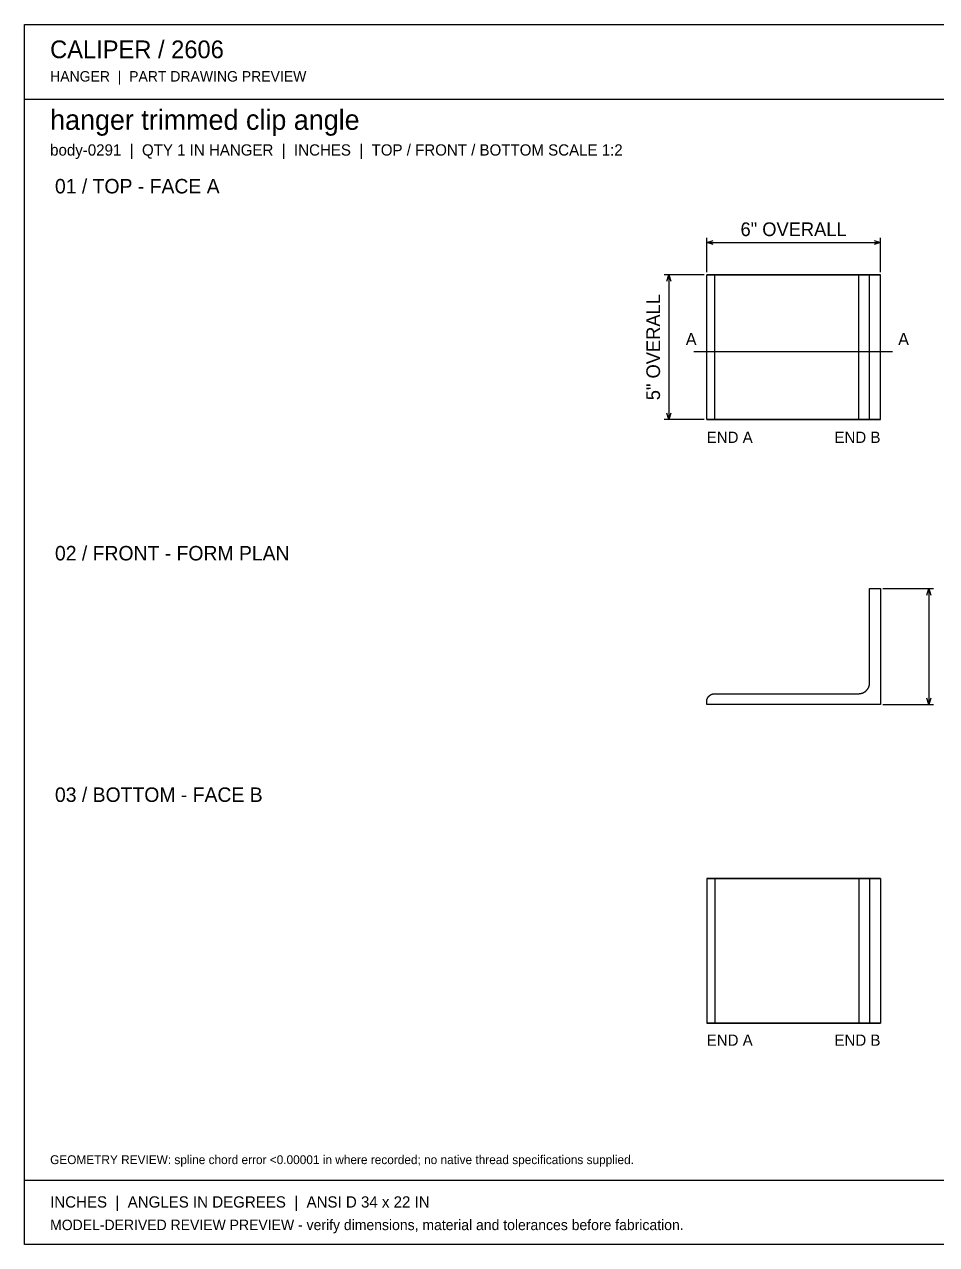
# Model space of a CAD drawing. Header units: inches. Extents: x 0.9 to 67.1, y 0.9 to 43.1.
# Drawn here: x 0.94 to 32.44, y 0.94 to 43.06 of the extents above; entities that cross this region are included whole.
import ezdxf
from ezdxf.enums import TextEntityAlignment as Align

# ---------------------------------------------------------------- set-up
doc = ezdxf.new("R2010")
doc.units = ezdxf.units.IN
doc.header["$MEASUREMENT"] = 0

msp = doc.modelspace()

# ---------------------------------------------------------------- linework, layer by layer
at = {"layer": 'ANNOTATION'}
for p, q in [((24.5, 34.5), (24.5, 35.694)), ((24.5, 35.528), (24.722, 35.597)), ((24.5, 35.528), (30.5, 35.528)), ((24.722, 35.458), (24.5, 35.528)), ((30.278, 35.597), (30.5, 35.528)), ((30.5, 35.528), (30.278, 35.458)), ((30.5, 34.5), (30.5, 35.694)), ((24.417, 34.417), (23.028, 34.417)), ((23.125, 34.194), (23.194, 34.417)), ((23.194, 34.417), (23.194, 29.417)), ((23.194, 34.417), (23.264, 34.194)), ((24.056, 31.767), (30.917, 31.767)), ((23.194, 29.417), (23.125, 29.639)), ((23.264, 29.639), (23.194, 29.417)), ((24.417, 29.417), (23.028, 29.417)), ((30.583, 23.583), (32.333, 23.583)), ((32.097, 23.361), (32.167, 23.583)), ((32.167, 23.583), (32.167, 19.583)), ((32.167, 23.583), (32.236, 23.361)), ((32.167, 19.583), (32.097, 19.806)), ((32.236, 19.806), (32.167, 19.583)), ((30.583, 19.583), (32.333, 19.583))]:
    msp.add_line(p, q, dxfattribs=at)
at = {"layer": 'OUTLINE'}
for p, q in [((0.944, 43.056), (67.056, 43.056)), ((0.944, 0.944), (0.944, 43.056)), ((0.944, 40.472), (67.056, 40.472)), ((24.5, 29.417), (24.5, 34.417)), ((30.5, 34.417), (24.5, 34.417)), ((24.5, 34.417), (24.5, 34.417)), ((24.5, 34.417), (24.5, 34.417)), ((24.5, 34.417), (24.501, 34.417)), ((24.5, 29.417), (24.5, 34.417)), ((24.501, 34.417), (24.501, 34.417)), ((24.501, 34.417), (24.502, 34.417)), ((24.502, 34.417), (24.503, 34.417)), ((24.503, 34.417), (24.504, 34.417)), ((24.504, 34.417), (24.505, 34.417)), ((24.505, 34.417), (24.507, 34.417)), ((24.507, 34.417), (24.508, 34.417)), ((24.508, 34.417), (24.51, 34.417)), ((24.51, 34.417), (24.512, 34.417)), ((24.512, 34.417), (24.514, 34.417)), ((24.514, 34.417), (24.516, 34.417)), ((24.516, 34.417), (24.519, 34.417)), ((24.519, 34.417), (24.521, 34.417)), ((24.521, 34.417), (24.524, 34.417)), ((24.524, 34.417), (24.527, 34.417)), ((24.527, 34.417), (24.53, 34.417)), ((24.53, 34.417), (24.533, 34.417)), ((24.533, 34.417), (24.537, 34.417)), ((24.537, 34.417), (24.54, 34.417)), ((24.54, 34.417), (24.544, 34.417)), ((24.544, 34.417), (24.547, 34.417)), ((24.547, 34.417), (24.551, 34.417)), ((24.551, 34.417), (24.555, 34.417)), ((24.555, 34.417), (24.56, 34.417)), ((24.56, 34.417), (24.564, 34.417)), ((24.564, 34.417), (24.568, 34.417)), ((24.568, 34.417), (24.573, 34.417)), ((24.573, 34.417), (24.578, 34.417)), ((24.578, 34.417), (24.582, 34.417)), ((24.582, 34.417), (24.587, 34.417)), ((24.587, 34.417), (24.592, 34.417)), ((24.592, 34.417), (24.598, 34.417)), ((24.598, 34.417), (24.603, 34.417)), ((24.603, 34.417), (24.608, 34.417)), ((24.608, 34.417), (24.614, 34.417)), ((24.614, 34.417), (24.619, 34.417)), ((24.619, 34.417), (24.625, 34.417)), ((24.625, 34.417), (24.631, 34.417)), ((24.631, 34.417), (24.637, 34.417)), ((24.637, 34.417), (24.643, 34.417)), ((24.643, 34.417), (24.649, 34.417)), ((24.649, 34.417), (24.655, 34.417)), ((24.655, 34.417), (24.661, 34.417)), ((24.661, 34.417), (24.667, 34.417)), ((24.667, 34.417), (24.674, 34.417)), ((24.674, 34.417), (24.68, 34.417)), ((24.68, 34.417), (24.686, 34.417)), ((24.686, 34.417), (24.693, 34.417)), ((24.693, 34.417), (24.7, 34.417)), ((24.7, 34.417), (24.706, 34.417)), ((24.706, 34.417), (24.713, 34.417)), ((24.713, 34.417), (24.72, 34.417)), ((24.72, 34.417), (24.726, 34.417)), ((24.726, 34.417), (24.733, 34.417)), ((24.733, 34.417), (24.74, 34.417)), ((24.74, 34.417), (24.747, 34.417)), ((24.747, 34.417), (24.754, 34.417)), ((24.754, 34.417), (24.761, 34.417)), ((24.761, 34.417), (24.767, 34.417)), ((24.767, 34.417), (24.774, 34.417)), ((24.774, 34.417), (24.781, 34.417)), ((24.781, 34.417), (29.75, 34.417)), ((24.781, 29.417), (24.781, 34.417)), ((29.75, 29.417), (29.75, 34.417)), ((29.75, 34.417), (29.759, 34.417)), ((29.759, 34.417), (29.768, 34.417)), ((29.768, 34.417), (29.778, 34.417)), ((29.778, 34.417), (29.787, 34.417)), ((29.787, 34.417), (29.796, 34.417)), ((29.796, 34.417), (29.805, 34.417)), ((29.805, 34.417), (29.814, 34.417)), ((29.814, 34.417), (29.823, 34.417)), ((29.823, 34.417), (29.832, 34.417)), ((29.832, 34.417), (29.841, 34.417)), ((29.841, 34.417), (29.85, 34.417)), ((29.85, 34.417), (29.859, 34.417)), ((29.859, 34.417), (29.868, 34.417)), ((29.868, 34.417), (29.876, 34.417)), ((29.876, 34.417), (29.885, 34.417)), ((29.885, 34.417), (29.894, 34.417)), ((29.894, 34.417), (29.902, 34.417)), ((29.902, 34.417), (29.91, 34.417)), ((29.91, 34.417), (29.919, 34.417)), ((29.919, 34.417), (29.927, 34.417)), ((29.927, 34.417), (29.935, 34.417)), ((29.935, 34.417), (29.943, 34.417)), ((29.943, 34.417), (29.951, 34.417)), ((29.951, 34.417), (29.958, 34.417)), ((29.958, 34.417), (29.966, 34.417)), ((29.966, 34.417), (29.973, 34.417)), ((29.973, 34.417), (29.981, 34.417)), ((29.981, 34.417), (29.988, 34.417)), ((29.988, 34.417), (29.995, 34.417)), ((29.995, 34.417), (30.002, 34.417)), ((30.002, 34.417), (30.009, 34.417)), ((30.009, 34.417), (30.015, 34.417)), ((30.015, 34.417), (30.022, 34.417)), ((30.022, 34.417), (30.028, 34.417)), ((30.028, 34.417), (30.034, 34.417)), ((30.034, 34.417), (30.04, 34.417)), ((30.04, 34.417), (30.046, 34.417)), ((30.046, 34.417), (30.051, 34.417)), ((30.051, 34.417), (30.057, 34.417)), ((30.057, 34.417), (30.062, 34.417)), ((30.062, 34.417), (30.067, 34.417)), ((30.067, 34.417), (30.072, 34.417)), ((30.072, 34.417), (30.076, 34.417)), ((30.076, 34.417), (30.081, 34.417)), ((30.081, 34.417), (30.085, 34.417)), ((30.085, 34.417), (30.089, 34.417)), ((30.089, 34.417), (30.093, 34.417)), ((30.093, 34.417), (30.096, 34.417)), ((30.096, 34.417), (30.1, 34.417)), ((30.1, 34.417), (30.103, 34.417)), ((30.103, 34.417), (30.106, 34.417)), ((30.106, 34.417), (30.109, 34.417)), ((30.109, 34.417), (30.111, 34.417)), ((30.111, 34.417), (30.114, 34.417)), ((30.114, 34.417), (30.116, 34.417)), ((30.116, 34.417), (30.118, 34.417)), ((30.118, 34.417), (30.119, 34.417)), ((30.119, 34.417), (30.121, 34.417)), ((30.121, 34.417), (30.122, 34.417)), ((30.122, 34.417), (30.123, 34.417)), ((30.123, 34.417), (30.124, 34.417)), ((30.124, 34.417), (30.125, 34.417)), ((30.125, 29.417), (30.125, 34.417)), ((30.125, 29.417), (30.125, 34.417)), ((30.125, 34.417), (30.125, 34.417)), ((30.125, 34.417), (30.125, 34.417)), ((30.125, 34.417), (30.5, 34.417)), ((30.5, 29.417), (30.5, 34.417)), ((30.5, 29.417), (30.5, 34.417)), ((24.5, 29.417), (24.5, 29.417)), ((24.5, 29.417), (24.5, 29.417)), ((24.5, 29.417), (24.501, 29.417)), ((30.5, 29.417), (24.5, 29.417)), ((24.501, 29.417), (24.501, 29.417)), ((24.501, 29.417), (24.502, 29.417)), ((24.502, 29.417), (24.503, 29.417)), ((24.503, 29.417), (24.504, 29.417)), ((24.504, 29.417), (24.505, 29.417)), ((24.505, 29.417), (24.507, 29.417)), ((24.507, 29.417), (24.508, 29.417)), ((24.508, 29.417), (24.51, 29.417)), ((24.51, 29.417), (24.512, 29.417)), ((24.512, 29.417), (24.514, 29.417)), ((24.514, 29.417), (24.516, 29.417)), ((24.516, 29.417), (24.519, 29.417)), ((24.519, 29.417), (24.521, 29.417)), ((24.521, 29.417), (24.524, 29.417)), ((24.524, 29.417), (24.527, 29.417)), ((24.527, 29.417), (24.53, 29.417)), ((24.53, 29.417), (24.533, 29.417)), ((24.533, 29.417), (24.537, 29.417)), ((24.537, 29.417), (24.54, 29.417)), ((24.54, 29.417), (24.544, 29.417)), ((24.544, 29.417), (24.547, 29.417)), ((24.547, 29.417), (24.551, 29.417)), ((24.551, 29.417), (24.555, 29.417)), ((24.555, 29.417), (24.56, 29.417)), ((24.56, 29.417), (24.564, 29.417)), ((24.564, 29.417), (24.568, 29.417)), ((24.568, 29.417), (24.573, 29.417)), ((24.573, 29.417), (24.578, 29.417)), ((24.578, 29.417), (24.582, 29.417)), ((24.582, 29.417), (24.587, 29.417)), ((24.587, 29.417), (24.592, 29.417)), ((24.592, 29.417), (24.598, 29.417)), ((24.598, 29.417), (24.603, 29.417)), ((24.603, 29.417), (24.608, 29.417)), ((24.608, 29.417), (24.614, 29.417)), ((24.614, 29.417), (24.619, 29.417)), ((24.619, 29.417), (24.625, 29.417)), ((24.625, 29.417), (24.631, 29.417)), ((24.631, 29.417), (24.637, 29.417)), ((24.637, 29.417), (24.643, 29.417)), ((24.643, 29.417), (24.649, 29.417)), ((24.649, 29.417), (24.655, 29.417)), ((24.655, 29.417), (24.661, 29.417)), ((24.661, 29.417), (24.667, 29.417)), ((24.667, 29.417), (24.674, 29.417)), ((24.674, 29.417), (24.68, 29.417)), ((24.68, 29.417), (24.686, 29.417)), ((24.686, 29.417), (24.693, 29.417)), ((24.693, 29.417), (24.7, 29.417)), ((24.7, 29.417), (24.706, 29.417)), ((24.706, 29.417), (24.713, 29.417)), ((24.713, 29.417), (24.72, 29.417)), ((24.72, 29.417), (24.726, 29.417)), ((24.726, 29.417), (24.733, 29.417)), ((24.733, 29.417), (24.74, 29.417)), ((24.74, 29.417), (24.747, 29.417)), ((24.747, 29.417), (24.754, 29.417)), ((24.754, 29.417), (24.761, 29.417)), ((24.761, 29.417), (24.767, 29.417)), ((24.767, 29.417), (24.774, 29.417)), ((24.774, 29.417), (24.781, 29.417)), ((24.781, 29.417), (29.75, 29.417)), ((29.75, 29.417), (29.759, 29.417)), ((29.759, 29.417), (29.768, 29.417)), ((29.768, 29.417), (29.778, 29.417)), ((29.778, 29.417), (29.787, 29.417)), ((29.787, 29.417), (29.796, 29.417)), ((29.796, 29.417), (29.805, 29.417)), ((29.805, 29.417), (29.814, 29.417)), ((29.814, 29.417), (29.823, 29.417)), ((29.823, 29.417), (29.832, 29.417)), ((29.832, 29.417), (29.841, 29.417)), ((29.841, 29.417), (29.85, 29.417)), ((29.85, 29.417), (29.859, 29.417)), ((29.859, 29.417), (29.868, 29.417)), ((29.868, 29.417), (29.876, 29.417)), ((29.876, 29.417), (29.885, 29.417)), ((29.885, 29.417), (29.894, 29.417)), ((29.894, 29.417), (29.902, 29.417)), ((29.902, 29.417), (29.91, 29.417)), ((29.91, 29.417), (29.919, 29.417)), ((29.919, 29.417), (29.927, 29.417)), ((29.927, 29.417), (29.935, 29.417)), ((29.935, 29.417), (29.943, 29.417)), ((29.943, 29.417), (29.951, 29.417)), ((29.951, 29.417), (29.958, 29.417)), ((29.958, 29.417), (29.966, 29.417)), ((29.966, 29.417), (29.973, 29.417)), ((29.973, 29.417), (29.981, 29.417)), ((29.981, 29.417), (29.988, 29.417)), ((29.988, 29.417), (29.995, 29.417)), ((29.995, 29.417), (30.002, 29.417)), ((30.002, 29.417), (30.009, 29.417)), ((30.009, 29.417), (30.015, 29.417)), ((30.015, 29.417), (30.022, 29.417)), ((30.022, 29.417), (30.028, 29.417)), ((30.028, 29.417), (30.034, 29.417)), ((30.034, 29.417), (30.04, 29.417)), ((30.04, 29.417), (30.046, 29.417)), ((30.046, 29.417), (30.051, 29.417)), ((30.051, 29.417), (30.057, 29.417)), ((30.057, 29.417), (30.062, 29.417)), ((30.062, 29.417), (30.067, 29.417)), ((30.067, 29.417), (30.072, 29.417)), ((30.072, 29.417), (30.076, 29.417)), ((30.076, 29.417), (30.081, 29.417)), ((30.081, 29.417), (30.085, 29.417)), ((30.085, 29.417), (30.089, 29.417)), ((30.089, 29.417), (30.093, 29.417)), ((30.093, 29.417), (30.096, 29.417)), ((30.096, 29.417), (30.1, 29.417)), ((30.1, 29.417), (30.103, 29.417)), ((30.103, 29.417), (30.106, 29.417)), ((30.106, 29.417), (30.109, 29.417)), ((30.109, 29.417), (30.111, 29.417)), ((30.111, 29.417), (30.114, 29.417)), ((30.114, 29.417), (30.116, 29.417)), ((30.116, 29.417), (30.118, 29.417)), ((30.118, 29.417), (30.119, 29.417)), ((30.119, 29.417), (30.121, 29.417)), ((30.121, 29.417), (30.122, 29.417)), ((30.122, 29.417), (30.123, 29.417)), ((30.123, 29.417), (30.124, 29.417)), ((30.124, 29.417), (30.125, 29.417)), ((30.125, 29.417), (30.5, 29.417)), ((30.125, 29.417), (30.125, 29.417)), ((30.125, 29.417), (30.125, 29.417)), ((30.125, 20.333), (30.125, 23.583)), ((30.125, 20.333), (30.125, 23.583)), ((30.125, 23.583), (30.5, 23.583)), ((30.125, 23.583), (30.5, 23.583)), ((30.5, 23.583), (30.5, 19.583)), ((30.5, 23.583), (30.5, 19.583)), ((30.103, 20.207), (30.106, 20.216)), ((30.103, 20.207), (30.106, 20.216)), ((30.106, 20.216), (30.109, 20.224)), ((30.106, 20.216), (30.109, 20.224)), ((30.109, 20.224), (30.111, 20.233)), ((30.109, 20.224), (30.111, 20.233)), ((30.111, 20.233), (30.114, 20.242)), ((30.111, 20.233), (30.114, 20.242)), ((30.114, 20.242), (30.116, 20.251)), ((30.114, 20.242), (30.116, 20.251)), ((30.116, 20.251), (30.118, 20.26)), ((30.116, 20.251), (30.118, 20.26)), ((30.118, 20.26), (30.119, 20.269)), ((30.118, 20.26), (30.119, 20.269)), ((30.119, 20.269), (30.121, 20.278)), ((30.119, 20.269), (30.121, 20.278)), ((30.121, 20.278), (30.122, 20.287)), ((30.121, 20.278), (30.122, 20.287)), ((30.122, 20.287), (30.123, 20.297)), ((30.122, 20.287), (30.123, 20.297)), ((30.123, 20.297), (30.124, 20.306)), ((30.123, 20.297), (30.124, 20.306)), ((30.124, 20.306), (30.125, 20.315)), ((30.124, 20.306), (30.125, 20.315)), ((30.125, 20.324), (30.125, 20.333)), ((30.125, 20.324), (30.125, 20.333)), ((30.125, 20.315), (30.125, 20.324)), ((30.125, 20.315), (30.125, 20.324)), ((24.524, 19.791), (24.527, 19.797)), ((24.524, 19.791), (24.527, 19.797)), ((24.527, 19.797), (24.53, 19.804)), ((24.527, 19.797), (24.53, 19.804)), ((24.53, 19.804), (24.533, 19.81)), ((24.53, 19.804), (24.533, 19.81)), ((24.533, 19.81), (24.537, 19.816)), ((24.533, 19.81), (24.537, 19.816)), ((24.537, 19.816), (24.54, 19.822)), ((24.537, 19.816), (24.54, 19.822)), ((24.54, 19.822), (24.544, 19.828)), ((24.54, 19.822), (24.544, 19.828)), ((24.544, 19.828), (24.547, 19.833)), ((24.544, 19.828), (24.547, 19.833)), ((24.547, 19.833), (24.551, 19.839)), ((24.547, 19.833), (24.551, 19.839)), ((24.551, 19.839), (24.555, 19.845)), ((24.551, 19.839), (24.555, 19.845)), ((24.555, 19.845), (24.56, 19.85)), ((24.555, 19.845), (24.56, 19.85)), ((24.56, 19.85), (24.564, 19.856)), ((24.56, 19.85), (24.564, 19.856)), ((24.564, 19.856), (24.568, 19.861)), ((24.564, 19.856), (24.568, 19.861)), ((24.568, 19.861), (24.573, 19.866)), ((24.568, 19.861), (24.573, 19.866)), ((24.573, 19.866), (24.578, 19.871)), ((24.573, 19.866), (24.578, 19.871)), ((24.578, 19.871), (24.582, 19.876)), ((24.578, 19.871), (24.582, 19.876)), ((24.582, 19.876), (24.587, 19.881)), ((24.582, 19.876), (24.587, 19.881)), ((24.587, 19.881), (24.592, 19.885)), ((24.587, 19.881), (24.592, 19.885)), ((24.592, 19.885), (24.598, 19.89)), ((24.592, 19.885), (24.598, 19.89)), ((24.598, 19.89), (24.603, 19.894)), ((24.598, 19.89), (24.603, 19.894)), ((24.603, 19.894), (24.608, 19.899)), ((24.603, 19.894), (24.608, 19.899)), ((24.608, 19.899), (24.614, 19.903)), ((24.608, 19.899), (24.614, 19.903)), ((24.614, 19.903), (24.619, 19.907)), ((24.614, 19.903), (24.619, 19.907)), ((24.619, 19.907), (24.625, 19.911)), ((24.619, 19.907), (24.625, 19.911)), ((24.625, 19.911), (24.631, 19.915)), ((24.625, 19.911), (24.631, 19.915)), ((24.631, 19.915), (24.637, 19.918)), ((24.631, 19.915), (24.637, 19.918)), ((24.637, 19.918), (24.643, 19.922)), ((24.637, 19.918), (24.643, 19.922)), ((24.643, 19.922), (24.649, 19.925)), ((24.643, 19.922), (24.649, 19.925)), ((24.649, 19.925), (24.655, 19.928)), ((24.649, 19.925), (24.655, 19.928)), ((24.655, 19.928), (24.661, 19.931)), ((24.655, 19.928), (24.661, 19.931)), ((24.661, 19.931), (24.667, 19.934)), ((24.661, 19.931), (24.667, 19.934)), ((24.667, 19.934), (24.674, 19.937)), ((24.667, 19.934), (24.674, 19.937)), ((24.674, 19.937), (24.68, 19.939)), ((24.674, 19.937), (24.68, 19.939)), ((24.68, 19.939), (24.686, 19.942)), ((24.68, 19.939), (24.686, 19.942)), ((24.686, 19.942), (24.693, 19.944)), ((24.686, 19.942), (24.693, 19.944)), ((24.693, 19.944), (24.7, 19.946)), ((24.693, 19.944), (24.7, 19.946)), ((24.7, 19.946), (24.706, 19.948)), ((24.7, 19.946), (24.706, 19.948)), ((24.706, 19.948), (24.713, 19.95)), ((24.706, 19.948), (24.713, 19.95)), ((24.713, 19.95), (24.72, 19.951)), ((24.713, 19.95), (24.72, 19.951)), ((24.72, 19.951), (24.726, 19.953)), ((24.72, 19.951), (24.726, 19.953)), ((24.726, 19.953), (24.733, 19.954)), ((24.726, 19.953), (24.733, 19.954)), ((24.733, 19.954), (24.74, 19.955)), ((24.733, 19.954), (24.74, 19.955)), ((24.74, 19.955), (24.747, 19.956)), ((24.74, 19.955), (24.747, 19.956)), ((24.747, 19.956), (24.754, 19.957)), ((24.747, 19.956), (24.754, 19.957)), ((24.754, 19.957), (24.761, 19.958)), ((24.754, 19.957), (24.761, 19.958)), ((24.761, 19.958), (24.767, 19.958)), ((24.761, 19.958), (24.767, 19.958)), ((24.767, 19.958), (24.774, 19.958)), ((24.767, 19.958), (24.774, 19.958)), ((24.774, 19.958), (24.781, 19.958)), ((24.774, 19.958), (24.781, 19.958)), ((24.781, 19.958), (29.75, 19.958)), ((24.781, 19.958), (29.75, 19.958)), ((29.75, 19.958), (29.759, 19.958)), ((29.75, 19.958), (29.759, 19.958)), ((29.759, 19.958), (29.768, 19.959)), ((29.759, 19.958), (29.768, 19.959)), ((29.768, 19.959), (29.778, 19.959)), ((29.768, 19.959), (29.778, 19.959)), ((29.778, 19.959), (29.787, 19.96)), ((29.778, 19.959), (29.787, 19.96)), ((29.787, 19.96), (29.796, 19.961)), ((29.787, 19.96), (29.796, 19.961)), ((29.796, 19.961), (29.805, 19.962)), ((29.796, 19.961), (29.805, 19.962)), ((29.805, 19.962), (29.814, 19.964)), ((29.805, 19.962), (29.814, 19.964)), ((29.814, 19.964), (29.823, 19.966)), ((29.814, 19.964), (29.823, 19.966)), ((29.823, 19.966), (29.832, 19.967)), ((29.823, 19.966), (29.832, 19.967)), ((29.832, 19.967), (29.841, 19.97)), ((29.832, 19.967), (29.841, 19.97)), ((29.841, 19.97), (29.85, 19.972)), ((29.841, 19.97), (29.85, 19.972)), ((29.85, 19.972), (29.859, 19.974)), ((29.85, 19.972), (29.859, 19.974)), ((29.859, 19.974), (29.868, 19.977)), ((29.859, 19.974), (29.868, 19.977)), ((29.868, 19.977), (29.876, 19.98)), ((29.868, 19.977), (29.876, 19.98)), ((29.876, 19.98), (29.885, 19.983)), ((29.876, 19.98), (29.885, 19.983)), ((29.885, 19.983), (29.894, 19.987)), ((29.885, 19.983), (29.894, 19.987)), ((29.894, 19.987), (29.902, 19.991)), ((29.894, 19.987), (29.902, 19.991)), ((29.902, 19.991), (29.91, 19.994)), ((29.902, 19.991), (29.91, 19.994)), ((29.91, 19.994), (29.919, 19.998)), ((29.91, 19.994), (29.919, 19.998)), ((29.919, 19.998), (29.927, 20.003)), ((29.919, 19.998), (29.927, 20.003)), ((29.927, 20.003), (29.935, 20.007)), ((29.927, 20.003), (29.935, 20.007)), ((29.935, 20.007), (29.943, 20.012)), ((29.935, 20.007), (29.943, 20.012)), ((29.943, 20.012), (29.951, 20.017)), ((29.943, 20.012), (29.951, 20.017)), ((29.951, 20.017), (29.958, 20.022)), ((29.951, 20.017), (29.958, 20.022)), ((29.958, 20.022), (29.966, 20.027)), ((29.958, 20.022), (29.966, 20.027)), ((29.966, 20.027), (29.973, 20.032)), ((29.966, 20.027), (29.973, 20.032)), ((29.973, 20.032), (29.981, 20.038)), ((29.973, 20.032), (29.981, 20.038)), ((29.981, 20.038), (29.988, 20.043)), ((29.981, 20.038), (29.988, 20.043)), ((29.988, 20.043), (29.995, 20.049)), ((29.988, 20.043), (29.995, 20.049)), ((29.995, 20.049), (30.002, 20.055)), ((29.995, 20.049), (30.002, 20.055)), ((30.002, 20.055), (30.009, 20.062)), ((30.002, 20.055), (30.009, 20.062)), ((30.009, 20.062), (30.015, 20.068)), ((30.009, 20.062), (30.015, 20.068)), ((30.015, 20.068), (30.022, 20.075)), ((30.015, 20.068), (30.022, 20.075)), ((30.022, 20.075), (30.028, 20.081)), ((30.022, 20.075), (30.028, 20.081)), ((30.028, 20.081), (30.034, 20.088)), ((30.028, 20.081), (30.034, 20.088)), ((30.034, 20.088), (30.04, 20.095)), ((30.034, 20.088), (30.04, 20.095)), ((30.04, 20.095), (30.046, 20.103)), ((30.04, 20.095), (30.046, 20.103)), ((30.046, 20.103), (30.051, 20.11)), ((30.046, 20.103), (30.051, 20.11)), ((30.051, 20.11), (30.057, 20.117)), ((30.051, 20.11), (30.057, 20.117)), ((30.057, 20.117), (30.062, 20.125)), ((30.057, 20.117), (30.062, 20.125)), ((30.062, 20.125), (30.067, 20.133)), ((30.062, 20.125), (30.067, 20.133)), ((30.067, 20.133), (30.072, 20.141)), ((30.067, 20.133), (30.072, 20.141)), ((30.072, 20.141), (30.076, 20.148)), ((30.072, 20.141), (30.076, 20.148)), ((30.076, 20.148), (30.081, 20.157)), ((30.076, 20.148), (30.081, 20.157)), ((30.081, 20.157), (30.085, 20.165)), ((30.081, 20.157), (30.085, 20.165)), ((30.085, 20.165), (30.089, 20.173)), ((30.085, 20.165), (30.089, 20.173)), ((30.089, 20.173), (30.093, 20.181)), ((30.089, 20.173), (30.093, 20.181)), ((30.093, 20.181), (30.096, 20.19)), ((30.093, 20.181), (30.096, 20.19)), ((30.096, 20.19), (30.1, 20.198)), ((30.096, 20.19), (30.1, 20.198)), ((30.1, 20.198), (30.103, 20.207)), ((30.1, 20.198), (30.103, 20.207)), ((24.5, 19.691), (24.501, 19.698)), ((24.5, 19.691), (24.501, 19.698)), ((24.5, 19.684), (24.5, 19.691)), ((24.5, 19.684), (24.5, 19.691)), ((24.5, 19.677), (24.5, 19.684)), ((24.5, 19.677), (24.5, 19.684)), ((24.5, 19.583), (24.5, 19.677)), ((24.5, 19.583), (24.5, 19.677)), ((30.5, 19.583), (24.5, 19.583)), ((30.5, 19.583), (24.5, 19.583)), ((24.501, 19.705), (24.502, 19.712)), ((24.501, 19.705), (24.502, 19.712)), ((24.501, 19.698), (24.501, 19.705)), ((24.501, 19.698), (24.501, 19.705)), ((24.502, 19.712), (24.503, 19.718)), ((24.502, 19.712), (24.503, 19.718)), ((24.503, 19.718), (24.504, 19.725)), ((24.503, 19.718), (24.504, 19.725)), ((24.504, 19.725), (24.505, 19.732)), ((24.504, 19.725), (24.505, 19.732)), ((24.505, 19.732), (24.507, 19.739)), ((24.505, 19.732), (24.507, 19.739)), ((24.507, 19.739), (24.508, 19.745)), ((24.507, 19.739), (24.508, 19.745)), ((24.508, 19.745), (24.51, 19.752)), ((24.508, 19.745), (24.51, 19.752)), ((24.51, 19.752), (24.512, 19.759)), ((24.51, 19.752), (24.512, 19.759)), ((24.512, 19.759), (24.514, 19.765)), ((24.512, 19.759), (24.514, 19.765)), ((24.514, 19.765), (24.516, 19.772)), ((24.514, 19.765), (24.516, 19.772)), ((24.516, 19.772), (24.519, 19.778)), ((24.516, 19.772), (24.519, 19.778)), ((24.519, 19.778), (24.521, 19.785)), ((24.519, 19.778), (24.521, 19.785)), ((24.521, 19.785), (24.524, 19.791)), ((24.521, 19.785), (24.524, 19.791)), ((24.5, 13.583), (24.5, 8.583)), ((24.5, 13.583), (24.5, 13.583)), ((24.5, 13.583), (24.5, 13.583)), ((24.5, 13.583), (24.501, 13.583)), ((30.5, 13.583), (24.5, 13.583)), ((24.5, 13.583), (24.5, 8.583)), ((24.501, 13.583), (24.501, 13.583)), ((24.501, 13.583), (24.502, 13.583)), ((24.502, 13.583), (24.503, 13.583)), ((24.503, 13.583), (24.504, 13.583)), ((24.504, 13.583), (24.505, 13.583)), ((24.505, 13.583), (24.507, 13.583)), ((24.507, 13.583), (24.508, 13.583)), ((24.508, 13.583), (24.51, 13.583)), ((24.51, 13.583), (24.512, 13.583)), ((24.512, 13.583), (24.514, 13.583)), ((24.514, 13.583), (24.516, 13.583)), ((24.516, 13.583), (24.519, 13.583)), ((24.519, 13.583), (24.521, 13.583)), ((24.521, 13.583), (24.524, 13.583)), ((24.524, 13.583), (24.527, 13.583)), ((24.527, 13.583), (24.53, 13.583)), ((24.53, 13.583), (24.533, 13.583)), ((24.533, 13.583), (24.537, 13.583)), ((24.537, 13.583), (24.54, 13.583)), ((24.54, 13.583), (24.544, 13.583)), ((24.544, 13.583), (24.547, 13.583)), ((24.547, 13.583), (24.551, 13.583)), ((24.551, 13.583), (24.555, 13.583)), ((24.555, 13.583), (24.56, 13.583)), ((24.56, 13.583), (24.564, 13.583)), ((24.564, 13.583), (24.568, 13.583)), ((24.568, 13.583), (24.573, 13.583)), ((24.573, 13.583), (24.578, 13.583)), ((24.578, 13.583), (24.582, 13.583)), ((24.582, 13.583), (24.587, 13.583)), ((24.587, 13.583), (24.592, 13.583)), ((24.592, 13.583), (24.598, 13.583)), ((24.598, 13.583), (24.603, 13.583)), ((24.603, 13.583), (24.608, 13.583)), ((24.608, 13.583), (24.614, 13.583)), ((24.614, 13.583), (24.619, 13.583)), ((24.619, 13.583), (24.625, 13.583)), ((24.625, 13.583), (24.631, 13.583)), ((24.631, 13.583), (24.637, 13.583)), ((24.637, 13.583), (24.643, 13.583)), ((24.643, 13.583), (24.649, 13.583)), ((24.649, 13.583), (24.655, 13.583)), ((24.655, 13.583), (24.661, 13.583)), ((24.661, 13.583), (24.667, 13.583)), ((24.667, 13.583), (24.674, 13.583)), ((24.674, 13.583), (24.68, 13.583)), ((24.68, 13.583), (24.686, 13.583)), ((24.686, 13.583), (24.693, 13.583)), ((24.693, 13.583), (24.7, 13.583)), ((24.7, 13.583), (24.706, 13.583)), ((24.706, 13.583), (24.713, 13.583)), ((24.713, 13.583), (24.72, 13.583)), ((24.72, 13.583), (24.726, 13.583)), ((24.726, 13.583), (24.733, 13.583)), ((24.733, 13.583), (24.74, 13.583)), ((24.74, 13.583), (24.747, 13.583)), ((24.747, 13.583), (24.754, 13.583)), ((24.754, 13.583), (24.761, 13.583)), ((24.761, 13.583), (24.767, 13.583)), ((24.767, 13.583), (24.774, 13.583)), ((24.774, 13.583), (24.781, 13.583)), ((24.781, 13.583), (24.781, 8.583)), ((24.781, 13.583), (29.75, 13.583)), ((29.75, 13.583), (29.75, 8.583)), ((29.75, 13.583), (29.759, 13.583)), ((29.759, 13.583), (29.768, 13.583)), ((29.768, 13.583), (29.778, 13.583)), ((29.778, 13.583), (29.787, 13.583)), ((29.787, 13.583), (29.796, 13.583)), ((29.796, 13.583), (29.805, 13.583)), ((29.805, 13.583), (29.814, 13.583)), ((29.814, 13.583), (29.823, 13.583)), ((29.823, 13.583), (29.832, 13.583)), ((29.832, 13.583), (29.841, 13.583)), ((29.841, 13.583), (29.85, 13.583)), ((29.85, 13.583), (29.859, 13.583)), ((29.859, 13.583), (29.868, 13.583)), ((29.868, 13.583), (29.876, 13.583)), ((29.876, 13.583), (29.885, 13.583)), ((29.885, 13.583), (29.894, 13.583)), ((29.894, 13.583), (29.902, 13.583)), ((29.902, 13.583), (29.91, 13.583)), ((29.91, 13.583), (29.919, 13.583)), ((29.919, 13.583), (29.927, 13.583)), ((29.927, 13.583), (29.935, 13.583)), ((29.935, 13.583), (29.943, 13.583)), ((29.943, 13.583), (29.951, 13.583)), ((29.951, 13.583), (29.958, 13.583)), ((29.958, 13.583), (29.966, 13.583)), ((29.966, 13.583), (29.973, 13.583)), ((29.973, 13.583), (29.981, 13.583)), ((29.981, 13.583), (29.988, 13.583)), ((29.988, 13.583), (29.995, 13.583)), ((29.995, 13.583), (30.002, 13.583)), ((30.002, 13.583), (30.009, 13.583)), ((30.009, 13.583), (30.015, 13.583)), ((30.015, 13.583), (30.022, 13.583)), ((30.022, 13.583), (30.028, 13.583)), ((30.028, 13.583), (30.034, 13.583)), ((30.034, 13.583), (30.04, 13.583)), ((30.04, 13.583), (30.046, 13.583)), ((30.046, 13.583), (30.051, 13.583)), ((30.051, 13.583), (30.057, 13.583)), ((30.057, 13.583), (30.062, 13.583)), ((30.062, 13.583), (30.067, 13.583)), ((30.067, 13.583), (30.072, 13.583)), ((30.072, 13.583), (30.076, 13.583)), ((30.076, 13.583), (30.081, 13.583)), ((30.081, 13.583), (30.085, 13.583)), ((30.085, 13.583), (30.089, 13.583)), ((30.089, 13.583), (30.093, 13.583)), ((30.093, 13.583), (30.096, 13.583)), ((30.096, 13.583), (30.1, 13.583)), ((30.1, 13.583), (30.103, 13.583)), ((30.103, 13.583), (30.106, 13.583)), ((30.106, 13.583), (30.109, 13.583)), ((30.109, 13.583), (30.111, 13.583)), ((30.111, 13.583), (30.114, 13.583)), ((30.114, 13.583), (30.116, 13.583)), ((30.116, 13.583), (30.118, 13.583)), ((30.118, 13.583), (30.119, 13.583)), ((30.119, 13.583), (30.121, 13.583)), ((30.121, 13.583), (30.122, 13.583)), ((30.122, 13.583), (30.123, 13.583)), ((30.123, 13.583), (30.124, 13.583)), ((30.124, 13.583), (30.125, 13.583)), ((30.125, 13.583), (30.125, 8.583)), ((30.125, 13.583), (30.5, 13.583)), ((30.125, 13.583), (30.125, 13.583)), ((30.125, 13.583), (30.125, 13.583)), ((30.125, 13.583), (30.125, 8.583)), ((30.5, 13.583), (30.5, 8.583)), ((30.5, 13.583), (30.5, 8.583)), ((30.5, 8.583), (24.5, 8.583)), ((24.5, 8.583), (24.5, 8.583)), ((24.5, 8.583), (24.5, 8.583)), ((24.5, 8.583), (24.501, 8.583)), ((24.501, 8.583), (24.501, 8.583)), ((24.501, 8.583), (24.502, 8.583)), ((24.502, 8.583), (24.503, 8.583)), ((24.503, 8.583), (24.504, 8.583)), ((24.504, 8.583), (24.505, 8.583)), ((24.505, 8.583), (24.507, 8.583)), ((24.507, 8.583), (24.508, 8.583)), ((24.508, 8.583), (24.51, 8.583)), ((24.51, 8.583), (24.512, 8.583)), ((24.512, 8.583), (24.514, 8.583)), ((24.514, 8.583), (24.516, 8.583)), ((24.516, 8.583), (24.519, 8.583)), ((24.519, 8.583), (24.521, 8.583)), ((24.521, 8.583), (24.524, 8.583)), ((24.524, 8.583), (24.527, 8.583)), ((24.527, 8.583), (24.53, 8.583)), ((24.53, 8.583), (24.533, 8.583)), ((24.533, 8.583), (24.537, 8.583)), ((24.537, 8.583), (24.54, 8.583)), ((24.54, 8.583), (24.544, 8.583)), ((24.544, 8.583), (24.547, 8.583)), ((24.547, 8.583), (24.551, 8.583)), ((24.551, 8.583), (24.555, 8.583)), ((24.555, 8.583), (24.56, 8.583)), ((24.56, 8.583), (24.564, 8.583)), ((24.564, 8.583), (24.568, 8.583)), ((24.568, 8.583), (24.573, 8.583)), ((24.573, 8.583), (24.578, 8.583)), ((24.578, 8.583), (24.582, 8.583)), ((24.582, 8.583), (24.587, 8.583)), ((24.587, 8.583), (24.592, 8.583)), ((24.592, 8.583), (24.598, 8.583)), ((24.598, 8.583), (24.603, 8.583)), ((24.603, 8.583), (24.608, 8.583)), ((24.608, 8.583), (24.614, 8.583)), ((24.614, 8.583), (24.619, 8.583)), ((24.619, 8.583), (24.625, 8.583)), ((24.625, 8.583), (24.631, 8.583)), ((24.631, 8.583), (24.637, 8.583)), ((24.637, 8.583), (24.643, 8.583)), ((24.643, 8.583), (24.649, 8.583)), ((24.649, 8.583), (24.655, 8.583)), ((24.655, 8.583), (24.661, 8.583)), ((24.661, 8.583), (24.667, 8.583)), ((24.667, 8.583), (24.674, 8.583)), ((24.674, 8.583), (24.68, 8.583)), ((24.68, 8.583), (24.686, 8.583)), ((24.686, 8.583), (24.693, 8.583)), ((24.693, 8.583), (24.7, 8.583)), ((24.7, 8.583), (24.706, 8.583)), ((24.706, 8.583), (24.713, 8.583)), ((24.713, 8.583), (24.72, 8.583)), ((24.72, 8.583), (24.726, 8.583)), ((24.726, 8.583), (24.733, 8.583)), ((24.733, 8.583), (24.74, 8.583)), ((24.74, 8.583), (24.747, 8.583)), ((24.747, 8.583), (24.754, 8.583)), ((24.754, 8.583), (24.761, 8.583)), ((24.761, 8.583), (24.767, 8.583)), ((24.767, 8.583), (24.774, 8.583)), ((24.774, 8.583), (24.781, 8.583)), ((24.781, 8.583), (29.75, 8.583)), ((29.75, 8.583), (29.759, 8.583)), ((29.759, 8.583), (29.768, 8.583)), ((29.768, 8.583), (29.778, 8.583)), ((29.778, 8.583), (29.787, 8.583)), ((29.787, 8.583), (29.796, 8.583)), ((29.796, 8.583), (29.805, 8.583)), ((29.805, 8.583), (29.814, 8.583)), ((29.814, 8.583), (29.823, 8.583)), ((29.823, 8.583), (29.832, 8.583)), ((29.832, 8.583), (29.841, 8.583)), ((29.841, 8.583), (29.85, 8.583)), ((29.85, 8.583), (29.859, 8.583)), ((29.859, 8.583), (29.868, 8.583)), ((29.868, 8.583), (29.876, 8.583)), ((29.876, 8.583), (29.885, 8.583)), ((29.885, 8.583), (29.894, 8.583)), ((29.894, 8.583), (29.902, 8.583)), ((29.902, 8.583), (29.91, 8.583)), ((29.91, 8.583), (29.919, 8.583)), ((29.919, 8.583), (29.927, 8.583)), ((29.927, 8.583), (29.935, 8.583)), ((29.935, 8.583), (29.943, 8.583)), ((29.943, 8.583), (29.951, 8.583)), ((29.951, 8.583), (29.958, 8.583)), ((29.958, 8.583), (29.966, 8.583)), ((29.966, 8.583), (29.973, 8.583)), ((29.973, 8.583), (29.981, 8.583)), ((29.981, 8.583), (29.988, 8.583)), ((29.988, 8.583), (29.995, 8.583)), ((29.995, 8.583), (30.002, 8.583)), ((30.002, 8.583), (30.009, 8.583)), ((30.009, 8.583), (30.015, 8.583)), ((30.015, 8.583), (30.022, 8.583)), ((30.022, 8.583), (30.028, 8.583)), ((30.028, 8.583), (30.034, 8.583)), ((30.034, 8.583), (30.04, 8.583)), ((30.04, 8.583), (30.046, 8.583)), ((30.046, 8.583), (30.051, 8.583)), ((30.051, 8.583), (30.057, 8.583)), ((30.057, 8.583), (30.062, 8.583)), ((30.062, 8.583), (30.067, 8.583)), ((30.067, 8.583), (30.072, 8.583)), ((30.072, 8.583), (30.076, 8.583)), ((30.076, 8.583), (30.081, 8.583)), ((30.081, 8.583), (30.085, 8.583)), ((30.085, 8.583), (30.089, 8.583)), ((30.089, 8.583), (30.093, 8.583)), ((30.093, 8.583), (30.096, 8.583)), ((30.096, 8.583), (30.1, 8.583)), ((30.1, 8.583), (30.103, 8.583)), ((30.103, 8.583), (30.106, 8.583)), ((30.106, 8.583), (30.109, 8.583)), ((30.109, 8.583), (30.111, 8.583)), ((30.111, 8.583), (30.114, 8.583)), ((30.114, 8.583), (30.116, 8.583)), ((30.116, 8.583), (30.118, 8.583)), ((30.118, 8.583), (30.119, 8.583)), ((30.119, 8.583), (30.121, 8.583)), ((30.121, 8.583), (30.122, 8.583)), ((30.122, 8.583), (30.123, 8.583)), ((30.123, 8.583), (30.124, 8.583)), ((30.124, 8.583), (30.125, 8.583)), ((30.125, 8.583), (30.125, 8.583)), ((30.125, 8.583), (30.125, 8.583)), ((30.125, 8.583), (30.5, 8.583)), ((0.944, 3.167), (67.056, 3.167)), ((67.056, 0.944), (0.944, 0.944))]:
    msp.add_line(p, q, dxfattribs=at)

# ---------------------------------------------------------------- texts
at = {"layer": 'ANNOTATION'}
for s, height, p in [('CALIPER / 2606', 0.61111, (1.833, 41.889)), ('HANGER  |  PART DRAWING PREVIEW', 0.36111, (1.833, 41.083)), ('hanger trimmed clip angle', 0.69444, (1.833, 39.417)), ('body-0291  |  QTY 1 IN HANGER  |  INCHES  |  TOP / FRONT / BOTTOM SCALE 1:2', 0.38889, (1.833, 38.528)), ('01 / TOP - FACE A', 0.5, (2, 37.222)), ('A', 0.417, (23.778, 31.989)), ('A', 0.417, (31.111, 31.989)), ('END A', 0.3889, (24.5, 28.611)), ('02 / FRONT - FORM PLAN', 0.5, (2, 24.556)), ('03 / BOTTOM - FACE B', 0.5, (2, 16.222)), ('END A', 0.3889, (24.5, 7.806)), ('GEOMETRY REVIEW: spline chord error <0.00001 in where recorded; no native thread specifications supplied.', 0.305556, (1.833, 3.722)), ('INCHES  |  ANGLES IN DEGREES  |  ANSI D 34 x 22 IN', 0.38889, (1.833, 2.222)), ('MODEL-DERIVED REVIEW PREVIEW - verify dimensions, material and tolerances before fabrication.', 0.36111, (1.833, 1.444))]:
    msp.add_text(s, height=height, dxfattribs=at).set_placement(p)
msp.add_text('6" OVERALL', height=0.4722, dxfattribs=at).set_placement((27.5, 35.75), align=Align.CENTER)
msp.add_text('5" OVERALL', height=0.4722, rotation=90, dxfattribs=at).set_placement((22.889, 31.917), align=Align.CENTER)
for p in [(30.5, 28.611), (30.5, 7.806)]:
    msp.add_text('END B', height=0.3889, dxfattribs=at).set_placement(p, align=Align.RIGHT)

doc.saveas('drawing.dxf')
